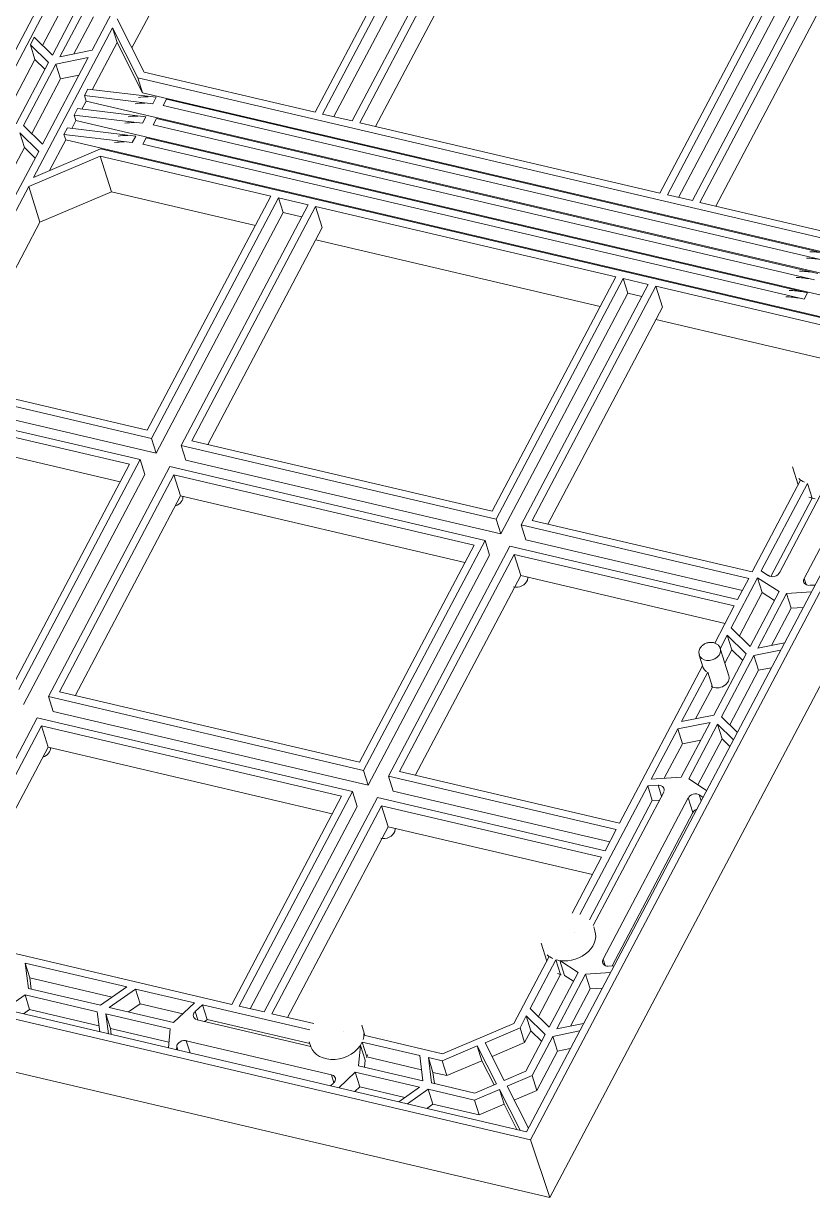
# Model space of a CAD drawing. Extents: x 4116 to 5931, y -3683 to -1260.
# Drawn here: x 4861.8 to 4976.6, y -1551.6 to -1380.9 of the extents above; entities that cross this region are included whole.
import ezdxf

# ---------------------------------------------------------------- set-up
doc = ezdxf.new("R2010")
doc.units = 0
doc.header["$MEASUREMENT"] = 0
doc.layers.get('0').update_dxf_attribs({"true_color": 0xffffff})
doc.layers.add('61', color=7, linetype='Continuous', true_color=0xffffff)

# ---------------------------------------------------------------- blocks, each defined once
blk = doc.blocks.new('u16')
at = {"layer": '61', "color": 7, "linetype": 'Continuous', "lineweight": 13}
for p, q in [((-132.68, -98.48), (-5.08, 143.24)), ((-4.47, 142.05), (-131.1, -97.81)), ((7.82, -130.35), (134.44, 109.52)), ((8.42, -131.53), (136.03, 110.19)), ((11.24, -139.92), (139.69, 103.41)), ((-4.92, 51.94), (-22.9, 17.88)), ((-3.34, 52.61), (-21.81, 17.63)), ((-17.5, 16.62), (0.97, 51.6)), ((-2.66, 50.46), (-20.2, 17.25)), ((1.57, 50.42), (-16.41, 16.36)), ((2.53, 47.35), (-14.11, 15.82)), ((45.22, 40.2), (27.24, 6.14)), ((46.8, 40.87), (28.33, 5.88)), ((31.96, 5.03), (50.43, 40.02)), ((47.47, 38.72), (29.94, 5.51)), ((51.04, 38.83), (33.06, 4.78)), ((-61.12, 26.2), (-56.92, 34.16)), ((-55.33, 26.9), (-51.48, 34.19)), ((-49.54, 27.23), (-45.44, 35)), ((52, 35.77), (35.35, 4.24)), ((-62.56, 27.61), (-59.22, 33.95)), ((-55.83, 33.91), (-60.03, 25.95)), ((-55.15, 31.76), (-58.01, 26.36)), ((-47.75, 23.7), (-51.69, 31.47)), ((-52.39, 30.15), (-63.86, 8.42)), ((-51.71, 28.01), (-52.39, 30.15)), ((-52.39, 30.15), (-48.69, 22.88)), ((-64.32, 27.71), (-63.76, 28.78)), ((-64.32, 27.71), (-63.65, 25.56)), ((-64.32, 27.71), (-61.69, 25.13)), ((-63.76, 28.78), (-61.12, 26.2)), ((-55.33, 21.15), (-51.71, 28.01)), ((-48.01, 20.73), (-51.71, 28.01)), ((-62.53, 13.26), (-55.9, 25.83)), ((-60.6, 24.87), (-55.9, 25.83)), ((-60.03, 25.95), (-55.33, 26.9)), ((-68.84, 15.72), (-63.65, 25.56)), ((-61.69, 25.13), (-66.39, 16.22)), ((-65.3, 15.97), (-60.6, 24.87)), ((-63.65, 25.56), (-62.21, 24.15)), ((-60.6, 24.87), (-59.92, 22.73)), ((-59.92, 22.73), (-64.11, 14.8)), ((-59.92, 22.73), (-57.25, 23.27)), ((57.86, -2.08), (-48.69, 22.88)), ((-48.69, 22.88), (-48.01, 20.73)), ((-47.75, 23.7), (-22.9, 17.88)), ((-55.97, 21.23), (-56.46, 20.3)), ((-55.97, 21.23), (-46.03, 20.06)), ((-48.01, 20.73), (58.54, -4.23)), ((-56.82, 18.34), (-56.21, 19.49)), ((-56.46, 20.3), (-56.21, 19.49)), ((-56.46, 20.3), (-46.52, 19.13)), ((-56.21, 19.49), (62.15, -8.23)), ((-46.52, 19.13), (-46.03, 20.06)), ((-44.51, 19.79), (-45, 18.86)), ((-45, 18.86), (51.21, -3.67)), ((-44.51, 19.79), (51.7, -2.75)), ((-57.46, 18.41), (-57.95, 17.48)), ((-57.95, 17.48), (-57.69, 16.68)), ((-57.95, 17.48), (-48.01, 16.31)), ((-57.46, 18.41), (-47.52, 17.24)), ((-48.01, 16.31), (-47.52, 17.24)), ((-21.81, 17.63), (-17.5, 16.62)), ((-65.3, 15.97), (-62.53, 13.26)), ((-58.94, 15.6), (-59.43, 14.67)), ((-58.94, 15.6), (-49, 14.42)), ((-58.3, 15.52), (-57.69, 16.68)), ((-57.69, 16.68), (60.67, -11.04)), ((-45.99, 16.97), (-46.48, 16.04)), ((-46.48, 16.04), (49.72, -6.49)), ((-45.99, 16.97), (50.21, -5.56)), ((-16.41, 16.36), (27.24, 6.14)), ((-65.87, 14.89), (-65.19, 12.74)), ((-65.87, 14.89), (-63.1, 12.19)), ((-61.53, 9.42), (-59.18, 13.86)), ((-59.43, 14.67), (-49.49, 13.5)), ((-59.43, 14.67), (-59.18, 13.86)), ((-59.18, 13.86), (59.18, -13.86)), ((-49.49, 13.5), (-49, 14.42)), ((-47.48, 14.15), (-47.97, 13.23)), ((-47.48, 14.15), (48.72, -8.38)), ((-65.19, 12.74), (-68.72, 6.06)), ((-66.94, 4.9), (-63.1, 12.19)), ((-65.19, 12.74), (-63.62, 11.2)), ((-54.14, 12.56), (-63.86, 8.42)), ((-54.14, 12.56), (52.42, -12.4)), ((-47.97, 13.23), (48.23, -9.31)), ((-64.55, 7.11), (-54.17, 11.52)), ((-29.33, 5.7), (-54.17, 11.52)), ((-54.17, 11.52), (-52.54, 6.31)), ((-64.55, 7.11), (-69.12, -1.55)), ((-62.92, 1.89), (-64.55, 7.11)), ((-52.54, 6.31), (-62.92, 1.89)), ((-31.6, 1.4), (-52.54, 6.31)), ((-47.31, -28.35), (-29.33, 5.7)), ((-28.24, 5.45), (-46.71, -29.54)), ((-27.56, 3.3), (-28.24, 5.45)), ((-28.24, 5.45), (-23.93, 4.44)), ((28.33, 5.88), (31.96, 5.03)), ((-42.4, -30.55), (-23.93, 4.44)), ((-40.82, -29.87), (-22.84, 4.18)), ((20.81, -6.04), (-22.84, 4.18)), ((-22.84, 4.18), (-21.88, 1.11)), ((33.06, 4.78), (57.9, -1.04)), ((-62.92, 1.89), (-67.3, -6.41)), ((-46.03, -31.69), (-27.56, 3.3)), ((-24.87, 2.67), (-27.56, 3.3)), ((-21.88, 1.11), (-38.52, -30.41)), ((18.54, -10.34), (-22.81, -0.66)), ((2.83, -40.1), (20.81, -6.04)), ((21.9, -6.29), (3.43, -41.28)), ((21.9, -6.29), (25.54, -7.15)), ((22.57, -8.44), (21.9, -6.29)), ((4.1, -43.43), (22.57, -8.44)), ((7.07, -42.13), (25.54, -7.15)), ((8.65, -41.46), (26.63, -7.4)), ((24.6, -8.92), (22.57, -8.44)), ((51.47, -13.22), (26.63, -7.4)), ((27.59, -10.47), (26.63, -7.4)), ((48.23, -9.31), (48.72, -8.38)), ((27.59, -10.47), (10.95, -42)), ((53.11, -18.44), (26.65, -12.24)), ((-46.71, -29.54), (-79.81, -21.79)), ((-47.31, -28.35), (-79.32, -20.86)), ((-81.44, -24.88), (-48.34, -32.63)), ((-46.03, -31.69), (-79.13, -23.94)), ((-49.92, -33.3), (-81.93, -25.81)), ((48.2, -49.91), (60.59, -26.43)), ((-80.97, -28.87), (-51.26, -35.83)), ((-46.71, -29.54), (-46.03, -31.69)), ((3.43, -41.28), (-42.4, -30.55)), ((-42.4, -30.55), (-41.73, -32.7)), ((2.83, -40.1), (-40.82, -29.87)), ((-66.59, -64.89), (-49.92, -33.3)), ((-48.34, -32.63), (-65.99, -66.07)), ((-61.69, -67.08), (-44.03, -33.64)), ((-48.34, -32.63), (-47.66, -34.78)), ((-44.03, -33.64), (1.8, -44.37)), ((4.1, -43.43), (-41.73, -32.7)), ((46.53, -33.68), (47.34, -36.29)), ((-65.32, -68.22), (-47.66, -34.78)), ((-60.1, -66.41), (-43.43, -34.82)), ((-42.47, -37.89), (-43.43, -34.82)), ((0.22, -45.04), (-43.43, -34.82)), ((40.66, -48.96), (47.7, -35.61)), ((48.68, -36.08), (41.96, -48.8)), ((44.62, -49.07), (51.52, -36)), ((49.36, -38.22), (48.68, -36.08)), ((-42.47, -37.89), (-57.81, -66.95)), ((-42.47, -37.89), (-1.12, -47.58)), ((43.34, -49.62), (49.36, -38.22)), ((3.43, -41.28), (4.1, -43.43)), ((7.07, -42.13), (7.74, -44.28)), ((40.16, -49.89), (7.07, -42.13)), ((40.66, -48.96), (8.65, -41.46)), ((1.8, -44.37), (-15.86, -77.81)), ((1.8, -44.37), (2.47, -46.52)), ((39.23, -51.66), (7.74, -44.28)), ((-16.46, -76.63), (0.22, -45.04)), ((-12.22, -78.67), (5.43, -45.22)), ((5.43, -45.22), (38.53, -52.98)), ((-15.18, -79.96), (2.47, -46.52)), ((-10.64, -77.99), (6.04, -46.41)), ((6.04, -46.41), (7, -49.48)), ((38.04, -53.9), (6.04, -46.41)), ((7, -49.48), (-8.34, -78.53)), ((7, -49.48), (36.71, -56.43)), ((43.04, -49.5), (41.96, -48.8)), ((41.44, -49.79), (37.6, -57.08)), ((38.53, -52.98), (40.16, -49.89)), ((41.44, -49.79), (42.12, -51.94)), ((44.57, -51.82), (41.44, -49.79)), ((48.2, -49.91), (48.48, -50.8)), ((49.78, -50.86), (49.03, -50.9)), ((38.79, -58.24), (42.12, -51.94)), ((40.36, -59.78), (44.57, -51.82)), ((45.66, -52.08), (41.45, -60.04)), ((43.89, -53.09), (42.12, -51.94)), ((49.26, -51.84), (45.66, -52.08)), ((46.33, -54.22), (45.66, -52.08)), ((35.2, -59.29), (38.04, -53.9)), ((43.48, -59.63), (46.33, -54.22)), ((48.06, -54.11), (46.33, -54.22)), ((40.36, -59.78), (37.6, -57.08)), ((37.03, -58.15), (36.03, -60.05)), ((37.03, -58.15), (37.7, -60.3)), ((39.8, -60.85), (37.03, -58.15)), ((45.35, -59.24), (41.45, -60.04)), ((32.96, -61.04), (33.54, -62.88)), ((39.8, -60.85), (35.09, -69.76)), ((37.27, -64.07), (36.02, -60.08)), ((36.19, -70.02), (40.89, -61.11)), ((36.69, -62.22), (37.7, -60.3)), ((39.28, -61.84), (37.7, -60.3)), ((44.79, -60.32), (40.89, -61.11)), ((40.89, -61.11), (41.56, -63.26)), ((21.37, -85.49), (33.45, -62.6)), ((43.43, -62.88), (41.56, -63.26)), ((34.18, -63.54), (30.39, -70.72)), ((34.86, -65.69), (34.18, -63.54)), ((41.56, -63.26), (37.38, -71.18)), ((-16.46, -76.63), (-60.1, -66.41)), ((32.42, -70.31), (34.86, -65.69)), ((-61.69, -67.08), (-61.01, -69.23)), ((-15.86, -77.81), (-61.69, -67.08)), ((-15.18, -79.96), (-61.01, -69.23)), ((35.09, -69.76), (30.39, -70.72)), ((-79.78, -101.35), (-63.32, -70.17)), ((-78.69, -101.61), (-62.72, -71.35)), ((-63.32, -70.17), (-17.49, -80.9)), ((-19.07, -81.58), (-62.72, -71.35)), ((-62.72, -71.35), (-61.75, -74.42)), ((34.53, -70.83), (29.83, -71.79)), ((34.53, -70.83), (30.32, -78.8)), ((31.42, -79.05), (35.62, -71.09)), ((37.91, -73.33), (35.62, -71.09)), ((35.62, -71.09), (36.29, -73.24)), ((38.48, -72.26), (36.19, -70.02)), ((29.83, -71.79), (25.98, -79.08)), ((30.5, -73.94), (29.83, -71.79)), ((33.18, -73.4), (30.5, -73.94)), ((36.29, -73.24), (32.76, -79.93)), ((37.39, -74.32), (36.29, -73.24)), ((-61.75, -74.42), (-76.39, -102.15)), ((-61.75, -74.42), (-20.41, -84.11)), ((27.85, -78.96), (30.5, -73.94)), ((-15.86, -77.81), (-15.18, -79.96)), ((21.37, -85.49), (-10.64, -77.99)), ((20.88, -86.42), (-12.22, -78.67)), ((-12.22, -78.67), (-11.55, -80.81)), ((25.46, -80.07), (15.59, -98.75)), ((26.96, -79.97), (25.46, -80.07)), ((26.13, -82.21), (25.46, -80.07)), ((30.32, -78.8), (25.98, -79.08)), ((27.46, -81.57), (26.96, -79.97)), ((34.01, -80.73), (31.42, -79.05)), ((-35.04, -111.83), (-19.07, -81.58)), ((-17.49, -80.9), (-33.95, -112.09)), ((-30.31, -112.94), (-13.85, -81.76)), ((-17.49, -80.9), (-16.81, -83.05)), ((-13.85, -81.76), (19.25, -89.51)), ((19.94, -88.19), (-11.55, -80.81)), ((17.54, -100.37), (27.78, -80.97)), ((18.97, -105.28), (31.36, -81.8)), ((32.04, -83.95), (31.36, -81.8)), ((32.94, -81.37), (33.21, -82.24)), ((33.48, -81.72), (32.94, -81.37)), ((-32.34, -112.46), (-16.81, -83.05)), ((-29.22, -113.19), (-13.25, -82.94)), ((18.76, -90.44), (-13.25, -82.94)), ((-13.25, -82.94), (-12.29, -86.01)), ((16.98, -99.55), (26.13, -82.21)), ((27.16, -82.15), (26.13, -82.21)), ((20.27, -106.24), (32.04, -83.95)), ((-12.29, -86.01), (-26.92, -113.73)), ((-12.29, -86.01), (17.42, -92.97)), ((19.25, -89.51), (20.88, -86.42)), ((14.46, -98.59), (18.76, -90.44)), ((-132.68, -98.48), (8.42, -131.53)), ((-131.1, -97.81), (7.82, -130.35)), ((17.79, -101.16), (17.6, -100.55)), ((-78.69, -101.61), (-35.04, -111.83)), ((9.96, -102.94), (10.78, -105.55)), ((-65.08, -105.84), (-64.6, -109.52)), ((-64.41, -107.99), (-65.08, -105.84)), ((-50.29, -109.3), (-65.08, -105.84)), ((6, -114.6), (11.14, -104.86)), ((12.12, -105.34), (8.37, -112.44)), ((12.79, -107.48), (12.12, -105.34)), ((12.68, -105.46), (13.35, -107.61)), ((15.34, -107.19), (12.68, -105.46)), ((18.97, -105.28), (19.25, -106.17)), ((-131.74, -106.43), (11.24, -139.92)), ((9.56, -113.61), (12.79, -107.48)), ((15.34, -107.19), (11.13, -115.15)), ((12.22, -115.41), (16.43, -107.45)), ((20.03, -107.21), (16.43, -107.45)), ((17.1, -109.59), (16.43, -107.45)), ((20.55, -106.22), (19.8, -106.27)), ((-64.41, -107.99), (-64.2, -109.61)), ((-64.41, -107.99), (-52.43, -110.79)), ((14.66, -108.46), (13.35, -107.61)), ((-65.09, -110.44), (-68.13, -112.56)), ((-65.09, -110.44), (-54.61, -112.9)), ((-65.09, -110.44), (-64.42, -112.59)), ((-54.12, -111.97), (-64.6, -109.52)), ((-50.29, -109.3), (-54.12, -111.97)), ((-49.03, -109.6), (-52.86, -112.27)), ((-49.03, -109.6), (-48.36, -111.74)), ((-40.46, -111.6), (-49.03, -109.6)), ((17.1, -109.59), (14.25, -114.99)), ((18.83, -109.48), (17.1, -109.59)), ((-64.42, -112.59), (-65.32, -113.22)), ((-54.35, -114.95), (-64.42, -112.59)), ((-43.5, -114.46), (-52.86, -112.27)), ((-48.36, -111.74), (-50.05, -112.92)), ((-48.36, -111.74), (-42.16, -113.2)), ((-40.46, -111.6), (-43.5, -114.46)), ((-39.3, -111.88), (-40.35, -112.86)), ((-23.66, -115.54), (-39.3, -111.88)), ((-39.3, -111.88), (-38.63, -114.02)), ((-33.95, -112.09), (-30.31, -112.94)), ((11.13, -115.15), (8.37, -112.44)), ((-54.61, -112.9), (-54.23, -115.81)), ((-53.35, -113.19), (-52.68, -115.34)), ((-53.35, -113.19), (-43.99, -115.39)), ((-53.35, -113.19), (-52.97, -116.11)), ((-40.35, -112.86), (-39.96, -114.1)), ((-40.05, -114.08), (-23.55, -117.94)), ((-38.63, -114.02), (-38.96, -114.33)), ((-38.63, -114.02), (-23.68, -117.52)), ((-29.22, -113.19), (-23.11, -114.62)), ((7.8, -113.52), (6.89, -115.24)), ((10.57, -116.22), (7.8, -113.52)), ((7.8, -113.52), (8.47, -115.67)), ((-52.68, -115.34), (-52.57, -116.2)), ((-44.16, -117.34), (-52.68, -115.34)), ((-43.99, -115.39), (-44.24, -118.15)), ((-15.66, -116.37), (-16.13, -114.88)), ((6, -114.6), (-4.38, -119.01)), ((1.8, -117.41), (6.89, -115.24)), ((6.89, -115.24), (7.56, -117.39)), ((7.56, -117.39), (8.47, -115.67)), ((10.05, -117.21), (8.47, -115.67)), ((15.56, -115.69), (11.66, -116.48)), ((16.12, -114.61), (12.22, -115.41)), ((-41.65, -117.12), (-41.1, -118.89)), ((-41.65, -117.12), (-20.53, -122.07)), ((-23.76, -117.28), (-23.55, -117.94)), ((-16.32, -117.79), (-16.59, -120.76)), ((-15.65, -119.94), (-16.32, -117.79)), ((-7.7, -119.28), (-16.07, -117.32)), ((-16.07, -117.32), (-15.39, -119.47)), ((-15.83, -116.33), (-4.38, -119.01)), ((4.59, -122.9), (1.8, -117.41)), ((7.56, -117.39), (2.82, -119.41)), ((10.57, -116.22), (7.75, -121.55)), ((8.64, -122.19), (11.66, -116.48)), ((12.33, -118.63), (11.66, -116.48)), ((-43.03, -117.95), (-43.08, -118.43)), ((-42.87, -118.48), (-43.03, -117.95)), ((-15.39, -119.47), (-7.43, -121.33)), ((-7.7, -119.28), (-7.22, -122.95)), ((-4.41, -120.05), (0.68, -117.88)), ((1.35, -120.03), (0.68, -117.88)), ((0.68, -117.88), (3.47, -123.37)), ((12.33, -118.63), (9.32, -124.34)), ((14.2, -118.25), (12.33, -118.63)), ((-7.22, -122.95), (-16.59, -120.76)), ((-15.65, -119.94), (-15.74, -120.96)), ((-6.44, -119.57), (-5.96, -123.25)), ((-5.77, -121.72), (-6.44, -119.57)), ((-4.41, -120.05), (-6.44, -119.57)), ((-3.74, -122.19), (-4.41, -120.05)), ((1.35, -120.03), (-3.74, -122.19)), ((3.13, -123.52), (1.35, -120.03)), ((-20.17, -123.23), (-20.53, -122.07)), ((-17.08, -121.69), (-19.48, -123.95)), ((-17.08, -121.69), (-16.41, -123.84)), ((-17.08, -121.69), (-7.71, -123.88)), ((-5.77, -121.72), (-5.56, -123.34)), ((-5.77, -121.72), (-3.74, -122.19)), ((4.59, -122.9), (7.75, -121.55)), ((8.64, -122.19), (5.02, -123.73)), ((9.32, -124.34), (8.64, -122.19)), ((-20.23, -123.29), (-20.65, -123.68)), ((-16.41, -123.84), (-17.12, -124.51)), ((-9.85, -125.37), (-16.41, -123.84)), ((-7.71, -123.88), (-10.75, -126)), ((-6.45, -124.18), (-9.49, -126.29)), ((-6.45, -124.18), (0.27, -125.75)), ((-6.45, -124.18), (-5.78, -126.33)), ((0.31, -124.72), (-5.96, -123.25)), ((3.9, -124.21), (0.27, -125.75)), ((0.31, -124.72), (3.47, -123.37)), ((4.57, -126.36), (3.9, -124.21)), ((3.9, -124.21), (6.91, -130.13)), ((8.1, -129.81), (5.02, -123.73)), ((6.03, -125.74), (9.32, -124.34)), ((0.27, -125.75), (0.94, -127.9)), ((-5.78, -126.33), (-6.68, -126.95)), ((0.94, -127.9), (-5.78, -126.33)), ((0.94, -127.9), (4.57, -126.36)), ((6.43, -130.02), (4.57, -126.36)), ((11.24, -139.92), (8.42, -131.53))]:
    blk.add_line(p, q, dxfattribs=at)
for centre, major_axis, ratio, start_param, end_param in [((-43.07, 12.72), (8.84, -4.67), 0.509224, 2.360175, 2.550197), ((-42.58, 13.65), (-8.84, 4.67), 0.509224, 5.501768, 5.691789), ((-44.07, 10.83), (-8.84, 4.67), 0.509224, 5.501768, 5.691789), ((-44.56, 9.9), (8.84, -4.67), 0.509224, 2.360175, 2.550197), ((-45.56, 8.02), (-8.84, 4.67), 0.509224, 5.501768, 5.691789), ((-46.05, 7.09), (8.84, -4.67), 0.509224, 2.360175, 2.550197), ((53.13, -9.81), (8.84, -4.67), 0.509224, 2.116205, 2.360175), ((53.62, -8.88), (-8.84, 4.67), 0.509224, 5.257798, 5.501768), ((51.64, -12.63), (8.84, -4.67), 0.509224, 2.116205, 2.360175), ((52.13, -11.7), (-8.84, 4.67), 0.509224, 5.257798, 5.501768), ((50.65, -14.52), (-8.84, 4.67), 0.509224, 5.257798, 5.501768), ((50.16, -15.44), (8.84, -4.67), 0.509224, 2.116205, 2.360175), ((50.34, -32.48), (-3.82, -1.2), 0.76566, 0, 6.283185482025146), ((50.54, -33.1), (-3.82, -1.2), 0.76566, 0.420933, 0.71035), ((-43.59, -38.26), (1.43, 0.45), 0.76566, 4.716601, 6.17486), ((51.21, -35.25), (-3.82, -1.2), 0.76566, 0.71035, 0.97309), ((43.72, -48.86), (0.954, 0.299), 0.76566, 3.592986, 5.749469), ((6.55, -50), (-1.43, -0.45), 0.76566, 0.902606, 2.607876), ((6.55, -50), (-1.43, -0.45), 0.76566, 2.607876, 3.033344), ((49.1, -50.12), (0.954, 0.299), 0.76566, 2.607876, 4.31832), ((34.49, -60.56), (1.53, 0.48), 0.76566, 3.129704, 6.282723), ((34.39, -60.25), (-1.05, -0.33), 0.76566, 0, 6.283185482025146), ((35.07, -62.4), (-1.53, -0.48), 0.76566, 0.000008, 0.607866), ((35.74, -64.55), (-1.53, -0.48), 0.76566, 0.607866, 3.141559), ((-62.87, -74.79), (1.43, 0.45), 0.76566, 4.716601, 6.17486), ((26.89, -80.76), (0.954, 0.299), 0.76566, 5.749469, 7.459913), ((32.26, -82.01), (0.954, 0.299), 0.76566, 0.451393, 2.607876), ((32.93, -84.16), (-0.954, -0.299), 0.76566, 4.920833, 5.749469), ((-12.74, -86.54), (-1.43, -0.45), 0.76566, 0.902606, 2.607876), ((-12.74, -86.54), (-1.43, -0.45), 0.76566, 2.607876, 3.033344), ((13.97, -102.36), (-3.82, -1.2), 0.76566, 0.871221, 3.141586), ((13.78, -101.74), (1.1, 0.34), 0.76566, 0, 6.283185482025146), ((13.78, -101.74), (-3.82, -1.2), 0.76566, 0, 6.283185482025146), ((13.97, -102.36), (-3.82, -1.2), 0.76566, 0.420933, 0.71035), ((19.87, -105.49), (0.954, 0.299), 0.76566, 2.607876, 4.31832), ((14.65, -104.51), (-3.82, -1.2), 0.76566, 0.71035, 0.871221), ((-39.64, -113.32), (0.954, 0.299), 0.76566, 2.261743, 3.92301), ((-19.94, -116.08), (1.1, 0.34), 0.76566, 0, 6.283185482025146), ((-42.05, -117.88), (0.954, 0.299), 0.76566, 0.781418, 2.902488), ((-19.94, -116.08), (-3.82, -1.2), 0.76566, 0, 6.283185482025146), ((-19.75, -116.69), (-3.82, -1.2), 0.76566, 0.013657, 2.529388), ((-19.75, -116.69), (-3.82, -1.2), 0.76566, 2.670299, 2.930492), ((-19.08, -118.84), (-3.82, -1.2), 0.76566, 2.529388, 2.670299), ((-20.93, -122.83), (0.954, 0.299), 0.76566, 5.403336, 7.064603)]:
    blk.add_ellipse(centre, major_axis=major_axis, ratio=ratio, start_param=start_param, end_param=end_param, dxfattribs=at)
for points in [[(36.01, -60.08), (36, -60.06), (35.97, -59.89), (35.78, -59.63), (35.45, -59.37), (35.03, -59.21), (34.56, -59.17), (34.06, -59.26), (33.6, -59.48), (33.26, -59.78), (33.11, -60), (33.06, -60.09)], [(33.06, -60.09), (33.02, -60.18), (32.93, -60.39), (32.89, -60.72), (32.94, -60.93), (32.98, -61.01)]]:
    blk.add_open_spline(points, degree=3, dxfattribs=at)

msp = doc.modelspace()

# ---------------------------------------------------------------- block references
at = {"lineweight": 18}
msp.add_blockref('u16', (4927.16, -1411.677), dxfattribs=at)

doc.saveas('drawing.dxf')
